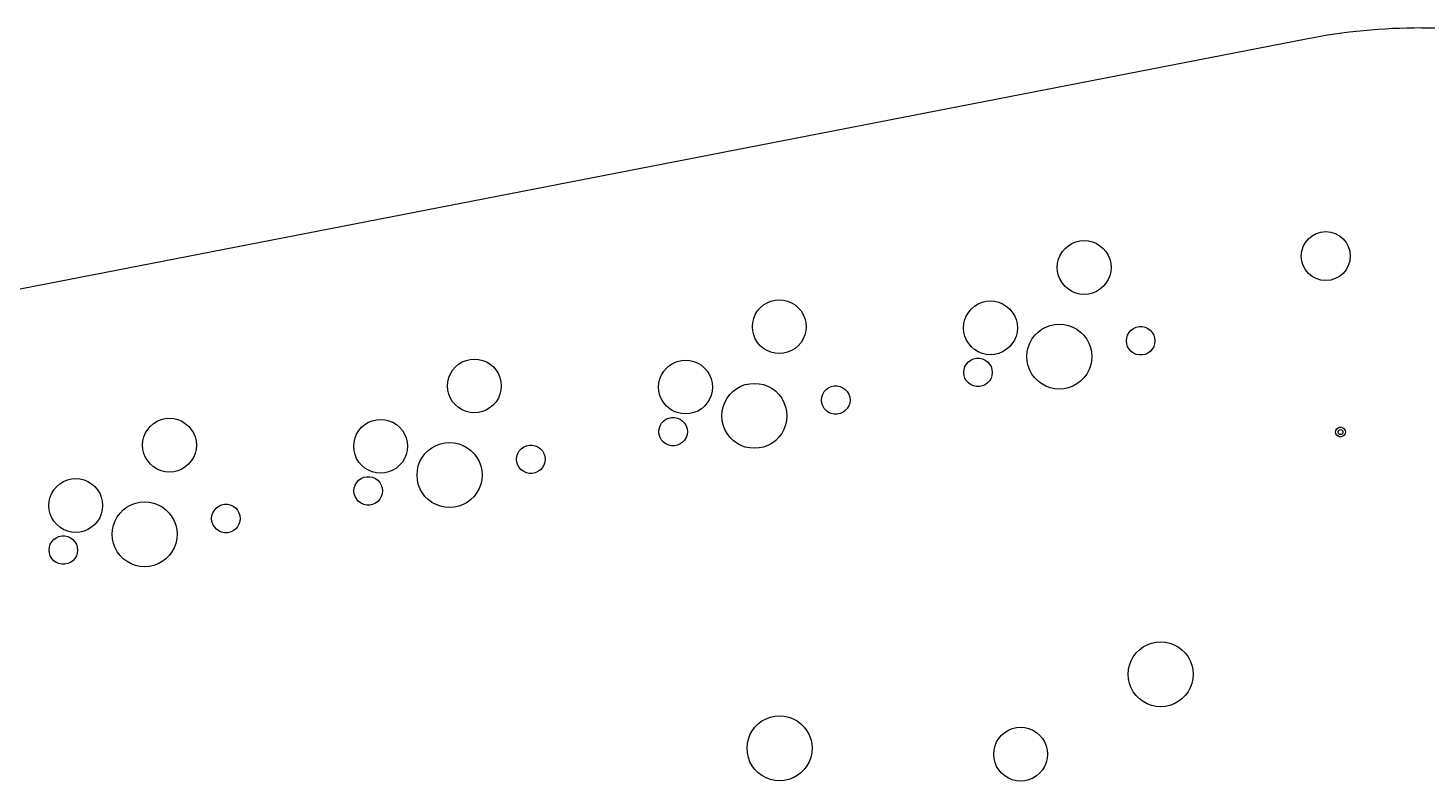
# Model space of a CAD drawing. Extents: x 101 to 518, y -308 to -134.
# Drawn here: x 346.3 to 432.1, y -179.9 to -133.7 of the extents above; entities that cross this region are included whole.
import ezdxf

# ---------------------------------------------------------------- set-up
doc = ezdxf.new("R2010")
doc.units = 0
doc.layers.add('BLACK', color=7, linetype='CONTINUOUS')

msp = doc.modelspace()

# ---------------------------------------------------------------- linework, layer by layer
at = {"layer": 'BLACK', "linetype": 'CONTINUOUS'}
for p, q in [((431.773007, -133.696311), (513.20974, -133.696311)), ((424.711961, -134.376322), (268.442894, -164.75692)), ((409.622692, -147.643691), (409.757975, -147.422929)), ((409.757975, -147.422929), (409.926127, -147.226049)), ((409.926127, -147.226049), (410.123007, -147.057897)), ((410.123007, -147.057897), (410.343769, -146.922614)), ((410.343769, -146.922614), (410.582975, -146.823532)), ((410.582975, -146.823532), (410.834736, -146.763089)), ((410.834736, -146.763089), (411.092853, -146.742775)), ((411.092853, -146.742775), (411.35097, -146.763089)), ((411.35097, -146.763089), (411.602731, -146.823532)), ((411.602731, -146.823532), (411.841937, -146.922614)), ((411.841937, -146.922614), (412.062699, -147.057897)), ((412.062699, -147.057897), (412.259579, -147.226049)), ((412.259579, -147.226049), (412.427731, -147.422929)), ((412.427731, -147.422929), (412.563014, -147.643691)), ((409.442853, -148.392775), (409.463167, -148.134658)), ((409.463167, -148.650892), (409.442853, -148.392775)), ((409.463167, -148.134658), (409.52361, -147.882897)), ((409.52361, -147.882897), (409.622692, -147.643691)), ((412.563014, -147.643691), (412.662096, -147.882897)), ((412.662096, -147.882897), (412.722539, -148.134658)), ((412.722539, -148.134658), (412.742853, -148.392775)), ((412.742853, -148.392775), (412.722539, -148.650892)), ((409.52361, -148.902653), (409.463167, -148.650892)), ((409.622692, -149.141859), (409.52361, -148.902653)), ((409.757975, -149.362621), (409.622692, -149.141859)), ((412.563014, -149.141859), (412.427731, -149.362621)), ((412.662096, -148.902653), (412.563014, -149.141859)), ((412.722539, -148.650892), (412.662096, -148.902653)), ((409.926127, -149.559501), (409.757975, -149.362621)), ((410.123007, -149.727653), (409.926127, -149.559501)), ((410.343769, -149.862936), (410.123007, -149.727653)), ((410.582975, -149.962018), (410.343769, -149.862936)), ((410.834736, -150.022461), (410.582975, -149.962018)), ((411.092853, -150.042775), (410.834736, -150.022461)), ((411.35097, -150.022461), (411.092853, -150.042775)), ((411.602731, -149.962018), (411.35097, -150.022461)), ((411.841937, -149.862936), (411.602731, -149.962018)), ((412.062699, -149.727653), (411.841937, -149.862936)), ((412.259579, -149.559501), (412.062699, -149.727653)), ((412.427731, -149.362621), (412.259579, -149.559501)), ((391.057978, -151.05784), (391.22613, -150.86096)), ((391.22613, -150.86096), (391.42301, -150.692808)), ((391.42301, -150.692808), (391.643772, -150.557525)), ((391.643772, -150.557525), (391.882978, -150.458443)), ((391.882978, -150.458443), (392.134739, -150.398)), ((392.134739, -150.398), (392.392856, -150.377686)), ((392.392856, -150.377686), (392.650973, -150.398)), ((392.650973, -150.398), (392.902734, -150.458443)), ((392.902734, -150.458443), (393.14194, -150.557525)), ((393.14194, -150.557525), (393.362702, -150.692808)), ((393.362702, -150.692808), (393.559582, -150.86096)), ((393.559582, -150.86096), (393.727734, -151.05784)), ((404.009298, -151.127899), (404.17745, -150.931019)), ((404.17745, -150.931019), (404.37433, -150.762867)), ((404.37433, -150.762867), (404.595092, -150.627584)), ((404.595092, -150.627584), (404.834298, -150.528502)), ((404.834298, -150.528502), (405.086059, -150.468059)), ((405.086059, -150.468059), (405.344176, -150.447745)), ((405.344176, -150.447745), (405.602293, -150.468059)), ((405.602293, -150.468059), (405.854054, -150.528502)), ((405.854054, -150.528502), (406.09326, -150.627584)), ((406.09326, -150.627584), (406.314022, -150.762867)), ((406.314022, -150.762867), (406.510902, -150.931019)), ((406.510902, -150.931019), (406.679054, -151.127899)), ((390.742856, -152.027686), (390.76317, -151.769569)), ((390.76317, -151.769569), (390.823613, -151.517808)), ((390.823613, -151.517808), (390.922695, -151.278602)), ((390.922695, -151.278602), (391.057978, -151.05784)), ((393.727734, -151.05784), (393.863017, -151.278602)), ((393.863017, -151.278602), (393.962099, -151.517808)), ((393.962099, -151.517808), (394.022542, -151.769569)), ((394.022542, -151.769569), (394.042856, -152.027686)), ((403.694176, -152.097745), (403.71449, -151.839628)), ((403.71449, -151.839628), (403.774933, -151.587867)), ((403.774933, -151.587867), (403.874015, -151.348661)), ((403.874015, -151.348661), (404.009298, -151.127899)), ((406.679054, -151.127899), (406.814337, -151.348661)), ((406.814337, -151.348661), (406.913419, -151.587867)), ((406.913419, -151.587867), (406.973862, -151.839628)), ((406.973862, -151.839628), (406.994176, -152.097745)), ((409.285068, -151.890491), (409.56883, -151.870196)), ((409.56883, -151.870196), (409.852592, -151.890491)), ((390.76317, -152.285803), (390.742856, -152.027686)), ((390.823613, -152.537564), (390.76317, -152.285803)), ((390.922695, -152.77677), (390.823613, -152.537564)), ((393.962099, -152.537564), (393.863017, -152.77677)), ((394.022542, -152.285803), (393.962099, -152.537564)), ((394.042856, -152.027686), (394.022542, -152.285803)), ((403.71449, -152.355862), (403.694176, -152.097745)), ((403.774933, -152.607623), (403.71449, -152.355862)), ((403.874015, -152.846829), (403.774933, -152.607623)), ((406.913419, -152.607623), (406.814337, -152.846829)), ((406.973862, -152.355862), (406.913419, -152.607623)), ((406.994176, -152.097745), (406.973862, -152.355862)), ((407.891455, -152.786112), (408.061941, -152.558369)), ((408.061941, -152.558369), (408.263103, -152.357207)), ((408.263103, -152.357207), (408.490846, -152.186721)), ((408.490846, -152.186721), (408.740534, -152.050381)), ((408.740534, -152.050381), (409.007083, -151.950963)), ((409.007083, -151.950963), (409.285068, -151.890491)), ((409.852592, -151.890491), (410.130577, -151.950963)), ((410.130577, -151.950963), (410.397126, -152.050381)), ((410.397126, -152.050381), (410.646814, -152.186721)), ((410.646814, -152.186721), (410.874557, -152.357207)), ((410.874557, -152.357207), (411.075719, -152.558369)), ((411.075719, -152.558369), (411.246205, -152.786112)), ((413.680496, -152.894786), (413.699617, -152.712863)), ((413.699617, -152.712863), (413.756144, -152.538891)), ((413.756144, -152.538891), (413.847606, -152.380474)), ((413.847606, -152.380474), (413.970007, -152.244534)), ((413.970007, -152.244534), (414.117996, -152.137014)), ((414.117996, -152.137014), (414.285106, -152.062612)), ((414.285106, -152.062612), (414.464034, -152.024579)), ((414.464034, -152.024579), (414.646958, -152.024579)), ((414.646958, -152.024579), (414.825886, -152.062612)), ((414.825886, -152.062612), (414.992996, -152.137014)), ((414.992996, -152.137014), (415.140985, -152.244534)), ((415.140985, -152.244534), (415.263386, -152.380474)), ((415.263386, -152.380474), (415.354848, -152.538891)), ((415.354848, -152.538891), (415.411375, -152.712863)), ((415.411375, -152.712863), (415.430496, -152.894786)), ((391.057978, -152.997532), (390.922695, -152.77677)), ((391.22613, -153.194412), (391.057978, -152.997532)), ((391.42301, -153.362564), (391.22613, -153.194412)), ((391.643772, -153.497847), (391.42301, -153.362564)), ((391.882978, -153.596929), (391.643772, -153.497847)), ((393.14194, -153.497847), (392.902734, -153.596929)), ((393.362702, -153.362564), (393.14194, -153.497847)), ((393.559582, -153.194412), (393.362702, -153.362564)), ((393.727734, -152.997532), (393.559582, -153.194412)), ((393.863017, -152.77677), (393.727734, -152.997532)), ((404.009298, -153.067591), (403.874015, -152.846829)), ((404.17745, -153.264471), (404.009298, -153.067591)), ((404.37433, -153.432623), (404.17745, -153.264471)), ((404.595092, -153.567906), (404.37433, -153.432623)), ((404.834298, -153.666988), (404.595092, -153.567906)), ((406.09326, -153.567906), (405.854054, -153.666988)), ((406.314022, -153.432623), (406.09326, -153.567906)), ((406.510902, -153.264471), (406.314022, -153.432623)), ((406.679054, -153.067591), (406.510902, -153.264471)), ((406.814337, -152.846829), (406.679054, -153.067591)), ((407.57493, -153.864096), (407.595225, -153.580334)), ((407.595225, -153.580334), (407.655697, -153.302349)), ((407.655697, -153.302349), (407.755115, -153.0358)), ((407.755115, -153.0358), (407.891455, -152.786112)), ((411.246205, -152.786112), (411.382545, -153.0358)), ((411.382545, -153.0358), (411.481963, -153.302349)), ((411.481963, -153.302349), (411.542435, -153.580334)), ((411.542435, -153.580334), (411.56273, -153.864096)), ((413.699617, -153.076709), (413.680496, -152.894786)), ((413.756144, -153.250681), (413.699617, -153.076709)), ((413.847606, -153.409098), (413.756144, -153.250681)), ((413.970007, -153.545038), (413.847606, -153.409098)), ((414.117996, -153.652558), (413.970007, -153.545038)), ((415.140985, -153.545038), (414.992996, -153.652558)), ((415.263386, -153.409098), (415.140985, -153.545038)), ((415.354848, -153.250681), (415.263386, -153.409098)), ((415.411375, -153.076709), (415.354848, -153.250681)), ((415.430496, -152.894786), (415.411375, -153.076709)), ((372.526132, -154.495871), (372.723012, -154.327719)), ((372.723012, -154.327719), (372.943774, -154.192436)), ((372.943774, -154.192436), (373.18298, -154.093354)), ((373.18298, -154.093354), (373.434741, -154.032911)), ((373.434741, -154.032911), (373.692858, -154.012597)), ((373.692858, -154.012597), (373.950975, -154.032911)), ((373.950975, -154.032911), (374.202736, -154.093354)), ((374.202736, -154.093354), (374.441942, -154.192436)), ((374.441942, -154.192436), (374.662704, -154.327719)), ((374.662704, -154.327719), (374.859584, -154.495871)), ((385.477453, -154.56593), (385.674333, -154.397778)), ((385.674333, -154.397778), (385.895095, -154.262495)), ((385.895095, -154.262495), (386.134301, -154.163413)), ((386.134301, -154.163413), (386.386062, -154.10297)), ((386.386062, -154.10297), (386.644179, -154.082656)), ((386.644179, -154.082656), (386.902296, -154.10297)), ((386.902296, -154.10297), (387.154057, -154.163413)), ((387.154057, -154.163413), (387.393263, -154.262495)), ((387.393263, -154.262495), (387.614025, -154.397778)), ((387.614025, -154.397778), (387.810905, -154.56593)), ((392.134739, -153.657372), (391.882978, -153.596929)), ((392.392856, -153.677686), (392.134739, -153.657372)), ((392.650973, -153.657372), (392.392856, -153.677686)), ((392.902734, -153.596929), (392.650973, -153.657372)), ((403.782812, -154.477511), (403.874274, -154.319094)), ((403.874274, -154.319094), (403.996675, -154.183154)), ((403.996675, -154.183154), (404.144664, -154.075634)), ((404.144664, -154.075634), (404.311774, -154.001232)), ((404.311774, -154.001232), (404.490702, -153.963199)), ((404.490702, -153.963199), (404.673626, -153.963199)), ((404.673626, -153.963199), (404.852554, -154.001232)), ((405.086059, -153.727431), (404.834298, -153.666988)), ((404.852554, -154.001232), (405.019664, -154.075634)), ((405.019664, -154.075634), (405.167653, -154.183154)), ((405.344176, -153.747745), (405.086059, -153.727431)), ((405.167653, -154.183154), (405.290054, -154.319094)), ((405.290054, -154.319094), (405.381516, -154.477511)), ((405.602293, -153.727431), (405.344176, -153.747745)), ((405.854054, -153.666988), (405.602293, -153.727431)), ((407.595225, -154.147858), (407.57493, -153.864096)), ((407.655697, -154.425843), (407.595225, -154.147858)), ((407.755115, -154.692392), (407.655697, -154.425843)), ((411.481963, -154.425843), (411.382545, -154.692392)), ((411.542435, -154.147858), (411.481963, -154.425843)), ((411.56273, -153.864096), (411.542435, -154.147858)), ((414.285106, -153.72696), (414.117996, -153.652558)), ((414.464034, -153.764993), (414.285106, -153.72696)), ((414.646958, -153.764993), (414.464034, -153.764993)), ((414.825886, -153.72696), (414.646958, -153.764993)), ((414.992996, -153.652558), (414.825886, -153.72696)), ((372.063172, -155.40448), (372.123615, -155.152719)), ((372.123615, -155.152719), (372.222697, -154.913513)), ((372.222697, -154.913513), (372.35798, -154.692751)), ((372.35798, -154.692751), (372.526132, -154.495871)), ((374.859584, -154.495871), (375.027736, -154.692751)), ((375.027736, -154.692751), (375.163019, -154.913513)), ((375.163019, -154.913513), (375.262101, -155.152719)), ((375.262101, -155.152719), (375.322544, -155.40448)), ((385.014493, -155.474539), (385.074936, -155.222778)), ((385.074936, -155.222778), (385.174018, -154.983572)), ((385.174018, -154.983572), (385.309301, -154.76281)), ((385.309301, -154.76281), (385.477453, -154.56593)), ((387.810905, -154.56593), (387.979057, -154.76281)), ((387.979057, -154.76281), (388.11434, -154.983572)), ((388.11434, -154.983572), (388.213422, -155.222778)), ((388.213422, -155.222778), (388.273865, -155.474539)), ((403.707164, -154.833406), (403.726285, -154.651483)), ((403.726285, -155.015329), (403.707164, -154.833406)), ((403.726285, -154.651483), (403.782812, -154.477511)), ((403.782812, -155.189301), (403.726285, -155.015329)), ((403.874274, -155.347718), (403.782812, -155.189301)), ((405.381516, -155.189301), (405.290054, -155.347718)), ((405.381516, -154.477511), (405.438043, -154.651483)), ((405.438043, -155.015329), (405.381516, -155.189301)), ((405.438043, -154.651483), (405.457164, -154.833406)), ((405.457164, -154.833406), (405.438043, -155.015329)), ((407.891455, -154.94208), (407.755115, -154.692392)), ((408.061941, -155.169823), (407.891455, -154.94208)), ((408.263103, -155.370985), (408.061941, -155.169823)), ((411.075719, -155.169823), (410.874557, -155.370985)), ((411.246205, -154.94208), (411.075719, -155.169823)), ((411.382545, -154.692392), (411.246205, -154.94208)), ((372.042858, -155.662597), (372.063172, -155.40448)), ((372.063172, -155.920714), (372.042858, -155.662597)), ((372.123615, -156.172475), (372.063172, -155.920714)), ((375.322544, -155.920714), (375.262101, -156.172475)), ((375.322544, -155.40448), (375.342858, -155.662597)), ((375.342858, -155.662597), (375.322544, -155.920714)), ((384.994179, -155.732656), (385.014493, -155.474539)), ((385.014493, -155.990773), (384.994179, -155.732656)), ((385.074936, -156.242534), (385.014493, -155.990773)), ((388.273865, -155.990773), (388.213422, -156.242534)), ((388.273865, -155.474539), (388.294179, -155.732656)), ((388.294179, -155.732656), (388.273865, -155.990773)), ((389.361944, -156.19328), (389.563106, -155.992118)), ((389.563106, -155.992118), (389.790849, -155.821632)), ((389.790849, -155.821632), (390.040537, -155.685292)), ((390.040537, -155.685292), (390.307086, -155.585874)), ((390.307086, -155.585874), (390.585071, -155.525402)), ((390.585071, -155.525402), (390.868833, -155.505107)), ((390.868833, -155.505107), (391.152595, -155.525402)), ((391.152595, -155.525402), (391.43058, -155.585874)), ((391.43058, -155.585874), (391.697129, -155.685292)), ((391.697129, -155.685292), (391.946817, -155.821632)), ((391.946817, -155.821632), (392.17456, -155.992118)), ((392.17456, -155.992118), (392.375722, -156.19328)), ((395.056147, -156.173802), (395.147609, -156.015385)), ((395.147609, -156.015385), (395.27001, -155.879445)), ((395.27001, -155.879445), (395.417999, -155.771925)), ((395.417999, -155.771925), (395.585109, -155.697523)), ((395.585109, -155.697523), (395.764037, -155.65949)), ((395.764037, -155.65949), (395.946961, -155.65949)), ((395.946961, -155.65949), (396.125889, -155.697523)), ((396.125889, -155.697523), (396.292999, -155.771925)), ((396.292999, -155.771925), (396.440988, -155.879445)), ((396.440988, -155.879445), (396.563389, -156.015385)), ((396.563389, -156.015385), (396.654851, -156.173802)), ((403.996675, -155.483658), (403.874274, -155.347718)), ((404.144664, -155.591178), (403.996675, -155.483658)), ((404.311774, -155.66558), (404.144664, -155.591178)), ((404.490702, -155.703613), (404.311774, -155.66558)), ((404.673626, -155.703613), (404.490702, -155.703613)), ((404.852554, -155.66558), (404.673626, -155.703613)), ((405.019664, -155.591178), (404.852554, -155.66558)), ((405.167653, -155.483658), (405.019664, -155.591178)), ((405.290054, -155.347718), (405.167653, -155.483658)), ((408.490846, -155.541471), (408.263103, -155.370985)), ((408.740534, -155.677811), (408.490846, -155.541471)), ((409.007083, -155.777229), (408.740534, -155.677811)), ((409.285068, -155.837701), (409.007083, -155.777229)), ((409.56883, -155.857996), (409.285068, -155.837701)), ((409.852592, -155.837701), (409.56883, -155.857996)), ((410.130577, -155.777229), (409.852592, -155.837701)), ((410.397126, -155.677811), (410.130577, -155.777229)), ((410.646814, -155.541471), (410.397126, -155.677811)), ((410.874557, -155.370985), (410.646814, -155.541471)), ((372.222697, -156.411681), (372.123615, -156.172475)), ((372.35798, -156.632443), (372.222697, -156.411681)), ((372.526132, -156.829323), (372.35798, -156.632443)), ((372.723012, -156.997475), (372.526132, -156.829323)), ((372.943774, -157.132758), (372.723012, -156.997475)), ((374.662704, -156.997475), (374.441942, -157.132758)), ((374.859584, -156.829323), (374.662704, -156.997475)), ((375.027736, -156.632443), (374.859584, -156.829323)), ((375.163019, -156.411681), (375.027736, -156.632443)), ((375.262101, -156.172475), (375.163019, -156.411681)), ((385.174018, -156.48174), (385.074936, -156.242534)), ((385.309301, -156.702502), (385.174018, -156.48174)), ((385.477453, -156.899382), (385.309301, -156.702502)), ((385.674333, -157.067534), (385.477453, -156.899382)), ((387.810905, -156.899382), (387.614025, -157.067534)), ((387.979057, -156.702502), (387.810905, -156.899382)), ((388.11434, -156.48174), (387.979057, -156.702502)), ((388.213422, -156.242534), (388.11434, -156.48174)), ((388.895228, -157.215245), (388.9557, -156.93726)), ((388.9557, -156.93726), (389.055118, -156.670711)), ((389.055118, -156.670711), (389.191458, -156.421023)), ((389.191458, -156.421023), (389.361944, -156.19328)), ((392.375722, -156.19328), (392.546208, -156.421023)), ((392.546208, -156.421023), (392.682548, -156.670711)), ((392.682548, -156.670711), (392.781966, -156.93726)), ((392.781966, -156.93726), (392.842438, -157.215245)), ((394.980499, -156.529697), (394.99962, -156.347774)), ((394.99962, -156.71162), (394.980499, -156.529697)), ((394.99962, -156.347774), (395.056147, -156.173802)), ((395.056147, -156.885592), (394.99962, -156.71162)), ((395.147609, -157.044009), (395.056147, -156.885592)), ((396.654851, -156.885592), (396.563389, -157.044009)), ((396.654851, -156.173802), (396.711378, -156.347774)), ((396.711378, -156.71162), (396.654851, -156.885592)), ((396.711378, -156.347774), (396.730499, -156.529697)), ((396.730499, -156.529697), (396.711378, -156.71162)), ((354.023014, -157.962631), (354.243776, -157.827348)), ((354.243776, -157.827348), (354.482982, -157.728266)), ((354.482982, -157.728266), (354.734743, -157.667823)), ((354.734743, -157.667823), (354.99286, -157.647509)), ((354.99286, -157.647509), (355.250977, -157.667823)), ((355.250977, -157.667823), (355.502738, -157.728266)), ((355.502738, -157.728266), (355.741944, -157.827348)), ((355.741944, -157.827348), (355.962706, -157.962631)), ((367.195097, -157.897406), (367.434303, -157.798324)), ((367.434303, -157.798324), (367.686064, -157.737881)), ((367.686064, -157.737881), (367.944181, -157.717567)), ((367.944181, -157.717567), (368.202298, -157.737881)), ((368.202298, -157.737881), (368.454059, -157.798324)), ((368.454059, -157.798324), (368.693265, -157.897406)), ((373.18298, -157.23184), (372.943774, -157.132758)), ((373.434741, -157.292283), (373.18298, -157.23184)), ((373.692858, -157.312597), (373.434741, -157.292283)), ((373.950975, -157.292283), (373.692858, -157.312597)), ((374.202736, -157.23184), (373.950975, -157.292283)), ((374.441942, -157.132758), (374.202736, -157.23184)), ((385.174277, -157.954005), (385.296678, -157.818065)), ((385.296678, -157.818065), (385.444667, -157.710545)), ((385.444667, -157.710545), (385.611777, -157.636143)), ((385.611777, -157.636143), (385.790705, -157.59811)), ((385.895095, -157.202817), (385.674333, -157.067534)), ((385.790705, -157.59811), (385.973629, -157.59811)), ((386.134301, -157.301899), (385.895095, -157.202817)), ((385.973629, -157.59811), (386.152557, -157.636143)), ((386.386062, -157.362342), (386.134301, -157.301899)), ((386.152557, -157.636143), (386.319667, -157.710545)), ((386.319667, -157.710545), (386.467656, -157.818065)), ((386.644179, -157.382656), (386.386062, -157.362342)), ((386.467656, -157.818065), (386.590057, -157.954005)), ((386.902296, -157.362342), (386.644179, -157.382656)), ((387.154057, -157.301899), (386.902296, -157.362342)), ((387.393263, -157.202817), (387.154057, -157.301899)), ((387.614025, -157.067534), (387.393263, -157.202817)), ((388.874933, -157.499007), (388.895228, -157.215245)), ((388.895228, -157.782769), (388.874933, -157.499007)), ((388.9557, -158.060754), (388.895228, -157.782769)), ((392.842438, -157.782769), (392.781966, -158.060754)), ((392.842438, -157.215245), (392.862733, -157.499007)), ((392.862733, -157.499007), (392.842438, -157.782769)), ((395.27001, -157.179949), (395.147609, -157.044009)), ((395.417999, -157.287469), (395.27001, -157.179949)), ((395.585109, -157.361871), (395.417999, -157.287469)), ((395.764037, -157.399904), (395.585109, -157.361871)), ((395.946961, -157.399904), (395.764037, -157.399904)), ((396.125889, -157.361871), (395.946961, -157.399904)), ((396.292999, -157.287469), (396.125889, -157.361871)), ((396.440988, -157.179949), (396.292999, -157.287469)), ((396.563389, -157.044009), (396.440988, -157.179949)), ((353.423617, -158.787631), (353.522699, -158.548425)), ((353.522699, -158.548425), (353.657982, -158.327663)), ((353.657982, -158.327663), (353.826134, -158.130783)), ((353.826134, -158.130783), (354.023014, -157.962631)), ((355.962706, -157.962631), (356.159586, -158.130783)), ((356.159586, -158.130783), (356.327738, -158.327663)), ((356.327738, -158.327663), (356.463021, -158.548425)), ((356.463021, -158.548425), (356.562103, -158.787631)), ((366.374938, -158.857689), (366.47402, -158.618483)), ((366.47402, -158.618483), (366.609303, -158.397721)), ((366.609303, -158.397721), (366.777455, -158.200841)), ((366.777455, -158.200841), (366.974335, -158.032689)), ((366.974335, -158.032689), (367.195097, -157.897406)), ((368.693265, -157.897406), (368.914027, -158.032689)), ((368.914027, -158.032689), (369.110907, -158.200841)), ((369.110907, -158.200841), (369.279059, -158.397721)), ((369.279059, -158.397721), (369.414342, -158.618483)), ((369.414342, -158.618483), (369.513424, -158.857689)), ((385.007167, -158.468317), (385.026288, -158.286394)), ((385.026288, -158.65024), (385.007167, -158.468317)), ((385.026288, -158.286394), (385.082815, -158.112422)), ((385.082815, -158.824212), (385.026288, -158.65024)), ((385.082815, -158.112422), (385.174277, -157.954005)), ((386.590057, -157.954005), (386.681519, -158.112422)), ((386.681519, -158.112422), (386.738046, -158.286394)), ((386.738046, -158.65024), (386.681519, -158.824212)), ((386.738046, -158.286394), (386.757167, -158.468317)), ((386.757167, -158.468317), (386.738046, -158.65024)), ((389.055118, -158.327303), (388.9557, -158.060754)), ((389.191458, -158.576991), (389.055118, -158.327303)), ((389.361944, -158.804734), (389.191458, -158.576991)), ((392.546208, -158.576991), (392.375722, -158.804734)), ((392.682548, -158.327303), (392.546208, -158.576991)), ((392.781966, -158.060754), (392.682548, -158.327303)), ((426.50974, -158.496311), (426.527832, -158.393705)), ((426.527832, -158.598917), (426.50974, -158.496311)), ((426.527832, -158.393705), (426.579927, -158.303475)), ((426.579927, -158.689147), (426.527832, -158.598917)), ((426.579927, -158.303475), (426.65974, -158.236503)), ((426.65974, -158.756119), (426.579927, -158.689147)), ((426.65974, -158.236503), (426.757646, -158.200869)), ((426.757646, -158.200869), (426.861834, -158.200869)), ((426.861834, -158.200869), (426.95974, -158.236503)), ((426.95974, -158.236503), (427.039553, -158.303475)), ((427.039553, -158.689147), (426.95974, -158.756119)), ((427.039553, -158.303475), (427.091648, -158.393705)), ((427.091648, -158.598917), (427.039553, -158.689147)), ((427.091648, -158.393705), (427.10974, -158.496311)), ((427.10974, -158.496311), (427.091648, -158.598917)), ((353.34286, -159.297509), (353.363174, -159.039392)), ((353.363174, -159.555626), (353.34286, -159.297509)), ((353.363174, -159.039392), (353.423617, -158.787631)), ((353.423617, -159.807387), (353.363174, -159.555626)), ((356.562103, -158.787631), (356.622546, -159.039392)), ((356.622546, -159.555626), (356.562103, -159.807387)), ((356.622546, -159.039392), (356.64286, -159.297509)), ((356.64286, -159.297509), (356.622546, -159.555626)), ((366.294181, -159.367567), (366.314495, -159.10945)), ((366.314495, -159.625684), (366.294181, -159.367567)), ((366.314495, -159.10945), (366.374938, -158.857689)), ((369.513424, -158.857689), (369.573867, -159.10945)), ((369.573867, -159.10945), (369.594181, -159.367567)), ((369.594181, -159.367567), (369.573867, -159.625684)), ((370.863108, -159.627029), (371.090851, -159.456543)), ((371.090851, -159.456543), (371.340539, -159.320203)), ((371.340539, -159.320203), (371.607088, -159.220785)), ((371.607088, -159.220785), (371.885073, -159.160313)), ((371.885073, -159.160313), (372.168835, -159.140018)), ((372.168835, -159.140018), (372.452597, -159.160313)), ((372.452597, -159.160313), (372.730582, -159.220785)), ((372.730582, -159.220785), (372.997131, -159.320203)), ((372.997131, -159.320203), (373.246819, -159.456543)), ((373.246819, -159.456543), (373.474562, -159.627029)), ((376.447611, -159.650296), (376.570012, -159.514356)), ((376.570012, -159.514356), (376.718001, -159.406836)), ((376.718001, -159.406836), (376.885111, -159.332434)), ((376.885111, -159.332434), (377.064039, -159.294401)), ((377.064039, -159.294401), (377.246963, -159.294401)), ((377.246963, -159.294401), (377.425891, -159.332434)), ((377.425891, -159.332434), (377.593001, -159.406836)), ((377.593001, -159.406836), (377.74099, -159.514356)), ((377.74099, -159.514356), (377.863391, -159.650296)), ((385.174277, -158.982629), (385.082815, -158.824212)), ((385.296678, -159.118569), (385.174277, -158.982629)), ((385.444667, -159.226089), (385.296678, -159.118569)), ((385.611777, -159.300491), (385.444667, -159.226089)), ((385.790705, -159.338524), (385.611777, -159.300491)), ((385.973629, -159.338524), (385.790705, -159.338524)), ((386.152557, -159.300491), (385.973629, -159.338524)), ((386.319667, -159.226089), (386.152557, -159.300491)), ((386.467656, -159.118569), (386.319667, -159.226089)), ((386.590057, -158.982629), (386.467656, -159.118569)), ((386.681519, -158.824212), (386.590057, -158.982629)), ((389.563106, -159.005896), (389.361944, -158.804734)), ((389.790849, -159.176382), (389.563106, -159.005896)), ((390.040537, -159.312722), (389.790849, -159.176382)), ((390.307086, -159.41214), (390.040537, -159.312722)), ((390.585071, -159.472612), (390.307086, -159.41214)), ((390.868833, -159.492907), (390.585071, -159.472612)), ((391.152595, -159.472612), (390.868833, -159.492907)), ((391.43058, -159.41214), (391.152595, -159.472612)), ((391.697129, -159.312722), (391.43058, -159.41214)), ((391.946817, -159.176382), (391.697129, -159.312722)), ((392.17456, -159.005896), (391.946817, -159.176382)), ((392.375722, -158.804734), (392.17456, -159.005896)), ((426.757646, -158.791753), (426.65974, -158.756119)), ((426.861834, -158.791753), (426.757646, -158.791753)), ((426.95974, -158.756119), (426.861834, -158.791753)), ((353.522699, -160.046593), (353.423617, -159.807387)), ((353.657982, -160.267355), (353.522699, -160.046593)), ((353.826134, -160.464235), (353.657982, -160.267355)), ((356.327738, -160.267355), (356.159586, -160.464235)), ((356.463021, -160.046593), (356.327738, -160.267355)), ((356.562103, -159.807387), (356.463021, -160.046593)), ((366.374938, -159.877445), (366.314495, -159.625684)), ((366.47402, -160.116651), (366.374938, -159.877445)), ((366.609303, -160.337413), (366.47402, -160.116651)), ((366.777455, -160.534293), (366.609303, -160.337413)), ((369.279059, -160.337413), (369.110907, -160.534293)), ((369.414342, -160.116651), (369.279059, -160.337413)), ((369.513424, -159.877445), (369.414342, -160.116651)), ((369.573867, -159.625684), (369.513424, -159.877445)), ((370.255702, -160.572171), (370.35512, -160.305622)), ((370.35512, -160.305622), (370.49146, -160.055934)), ((370.49146, -160.055934), (370.661946, -159.828191)), ((370.661946, -159.828191), (370.863108, -159.627029)), ((373.474562, -159.627029), (373.675724, -159.828191)), ((373.675724, -159.828191), (373.84621, -160.055934)), ((373.84621, -160.055934), (373.98255, -160.305622)), ((373.98255, -160.305622), (374.081968, -160.572171)), ((376.280501, -160.164608), (376.299622, -159.982685)), ((376.299622, -160.346531), (376.280501, -160.164608)), ((376.299622, -159.982685), (376.356149, -159.808713)), ((376.356149, -160.520503), (376.299622, -160.346531)), ((376.356149, -159.808713), (376.447611, -159.650296)), ((377.863391, -159.650296), (377.954853, -159.808713)), ((377.954853, -159.808713), (378.01138, -159.982685)), ((378.01138, -160.346531), (377.954853, -160.520503)), ((378.01138, -159.982685), (378.030501, -160.164608)), ((378.030501, -160.164608), (378.01138, -160.346531)), ((354.023014, -160.632387), (353.826134, -160.464235)), ((354.243776, -160.76767), (354.023014, -160.632387)), ((354.482982, -160.866752), (354.243776, -160.76767)), ((354.734743, -160.927195), (354.482982, -160.866752)), ((354.99286, -160.947509), (354.734743, -160.927195)), ((355.250977, -160.927195), (354.99286, -160.947509)), ((355.502738, -160.866752), (355.250977, -160.927195)), ((355.741944, -160.76767), (355.502738, -160.866752)), ((355.962706, -160.632387), (355.741944, -160.76767)), ((356.159586, -160.464235), (355.962706, -160.632387)), ((366.744669, -161.345456), (366.911779, -161.271054)), ((366.974335, -160.702445), (366.777455, -160.534293)), ((366.911779, -161.271054), (367.090707, -161.233021)), ((367.195097, -160.837728), (366.974335, -160.702445)), ((367.090707, -161.233021), (367.273631, -161.233021)), ((367.434303, -160.93681), (367.195097, -160.837728)), ((367.273631, -161.233021), (367.452559, -161.271054)), ((367.686064, -160.997253), (367.434303, -160.93681)), ((367.452559, -161.271054), (367.619669, -161.345456)), ((367.944181, -161.017567), (367.686064, -160.997253)), ((368.202298, -160.997253), (367.944181, -161.017567)), ((368.454059, -160.93681), (368.202298, -160.997253)), ((368.693265, -160.837728), (368.454059, -160.93681)), ((368.914027, -160.702445), (368.693265, -160.837728)), ((369.110907, -160.534293), (368.914027, -160.702445)), ((370.174935, -161.133918), (370.19523, -160.850156)), ((370.19523, -161.41768), (370.174935, -161.133918)), ((370.19523, -160.850156), (370.255702, -160.572171)), ((374.081968, -160.572171), (374.14244, -160.850156)), ((374.14244, -160.850156), (374.162735, -161.133918)), ((374.162735, -161.133918), (374.14244, -161.41768)), ((376.447611, -160.67892), (376.356149, -160.520503)), ((376.570012, -160.81486), (376.447611, -160.67892)), ((376.718001, -160.92238), (376.570012, -160.81486)), ((376.885111, -160.996782), (376.718001, -160.92238)), ((377.064039, -161.034815), (376.885111, -160.996782)), ((377.246963, -161.034815), (377.064039, -161.034815)), ((377.425891, -160.996782), (377.246963, -161.034815)), ((377.593001, -160.92238), (377.425891, -160.996782)), ((377.74099, -160.81486), (377.593001, -160.92238)), ((377.863391, -160.67892), (377.74099, -160.81486)), ((377.954853, -160.520503), (377.863391, -160.67892)), ((347.774022, -162.253395), (347.909305, -162.032633)), ((347.909305, -162.032633), (348.077457, -161.835753)), ((348.077457, -161.835753), (348.274337, -161.667601)), ((348.274337, -161.667601), (348.495099, -161.532318)), ((348.495099, -161.532318), (348.734305, -161.433236)), ((348.734305, -161.433236), (348.986066, -161.372793)), ((348.986066, -161.372793), (349.244183, -161.352479)), ((349.244183, -161.352479), (349.5023, -161.372793)), ((349.5023, -161.372793), (349.754061, -161.433236)), ((349.754061, -161.433236), (349.993267, -161.532318)), ((349.993267, -161.532318), (350.214029, -161.667601)), ((350.214029, -161.667601), (350.410909, -161.835753)), ((350.410909, -161.835753), (350.579061, -162.032633)), ((350.579061, -162.032633), (350.714344, -162.253395)), ((366.307169, -162.103228), (366.32629, -161.921305)), ((366.32629, -162.285151), (366.307169, -162.103228)), ((366.32629, -161.921305), (366.382817, -161.747333)), ((366.382817, -161.747333), (366.474279, -161.588916)), ((366.474279, -161.588916), (366.59668, -161.452976)), ((366.59668, -161.452976), (366.744669, -161.345456)), ((367.619669, -161.345456), (367.767658, -161.452976)), ((367.767658, -161.452976), (367.890059, -161.588916)), ((367.890059, -161.588916), (367.981521, -161.747333)), ((367.981521, -161.747333), (368.038048, -161.921305)), ((368.038048, -161.921305), (368.057169, -162.103228)), ((368.057169, -162.103228), (368.038048, -162.285151)), ((370.255702, -161.695665), (370.19523, -161.41768)), ((370.35512, -161.962214), (370.255702, -161.695665)), ((370.49146, -162.211902), (370.35512, -161.962214)), ((373.98255, -161.962214), (373.84621, -162.211902)), ((374.081968, -161.695665), (373.98255, -161.962214)), ((374.14244, -161.41768), (374.081968, -161.695665)), ((347.594183, -163.002479), (347.614497, -162.744362)), ((347.614497, -163.260596), (347.594183, -163.002479)), ((347.614497, -162.744362), (347.67494, -162.492601)), ((347.67494, -162.492601), (347.774022, -162.253395)), ((350.714344, -162.253395), (350.813426, -162.492601)), ((350.813426, -162.492601), (350.873869, -162.744362)), ((350.873869, -162.744362), (350.894183, -163.002479)), ((350.894183, -163.002479), (350.873869, -163.260596)), ((352.390853, -163.091455), (352.640541, -162.955115)), ((352.640541, -162.955115), (352.90709, -162.855697)), ((352.90709, -162.855697), (353.185075, -162.795225)), ((353.185075, -162.795225), (353.468837, -162.77493)), ((353.468837, -162.77493), (353.752599, -162.795225)), ((353.752599, -162.795225), (354.030584, -162.855697)), ((354.030584, -162.855697), (354.297133, -162.955115)), ((354.297133, -162.955115), (354.546821, -163.091455)), ((358.018003, -163.041748), (358.185113, -162.967346)), ((358.185113, -162.967346), (358.364041, -162.929313)), ((358.364041, -162.929313), (358.546965, -162.929313)), ((358.546965, -162.929313), (358.725893, -162.967346)), ((358.725893, -162.967346), (358.893003, -163.041748)), ((366.382817, -162.459123), (366.32629, -162.285151)), ((366.474279, -162.61754), (366.382817, -162.459123)), ((366.59668, -162.75348), (366.474279, -162.61754)), ((366.744669, -162.861), (366.59668, -162.75348)), ((366.911779, -162.935402), (366.744669, -162.861)), ((367.090707, -162.973435), (366.911779, -162.935402)), ((367.273631, -162.973435), (367.090707, -162.973435)), ((367.452559, -162.935402), (367.273631, -162.973435)), ((367.619669, -162.861), (367.452559, -162.935402)), ((367.767658, -162.75348), (367.619669, -162.861)), ((367.890059, -162.61754), (367.767658, -162.75348)), ((367.981521, -162.459123), (367.890059, -162.61754)), ((368.038048, -162.285151), (367.981521, -162.459123)), ((370.661946, -162.439645), (370.49146, -162.211902)), ((370.863108, -162.640807), (370.661946, -162.439645)), ((371.090851, -162.811293), (370.863108, -162.640807)), ((371.340539, -162.947633), (371.090851, -162.811293)), ((371.607088, -163.047051), (371.340539, -162.947633)), ((372.997131, -162.947633), (372.730582, -163.047051)), ((373.246819, -162.811293), (372.997131, -162.947633)), ((373.474562, -162.640807), (373.246819, -162.811293)), ((373.675724, -162.439645), (373.474562, -162.640807)), ((373.84621, -162.211902), (373.675724, -162.439645)), ((347.67494, -163.512357), (347.614497, -163.260596)), ((347.774022, -163.751563), (347.67494, -163.512357)), ((347.909305, -163.972325), (347.774022, -163.751563)), ((350.714344, -163.751563), (350.579061, -163.972325)), ((350.813426, -163.512357), (350.714344, -163.751563)), ((350.873869, -163.260596), (350.813426, -163.512357)), ((351.655122, -163.940534), (351.791462, -163.690846)), ((351.791462, -163.690846), (351.961948, -163.463103)), ((351.961948, -163.463103), (352.16311, -163.261941)), ((352.16311, -163.261941), (352.390853, -163.091455)), ((354.546821, -163.091455), (354.774564, -163.261941)), ((354.774564, -163.261941), (354.975726, -163.463103)), ((354.975726, -163.463103), (355.146212, -163.690846)), ((355.146212, -163.690846), (355.282552, -163.940534)), ((357.580503, -163.79952), (357.599624, -163.617597)), ((357.599624, -163.981443), (357.580503, -163.79952)), ((357.599624, -163.617597), (357.656151, -163.443625)), ((357.656151, -163.443625), (357.747613, -163.285208)), ((357.747613, -163.285208), (357.870014, -163.149268)), ((357.870014, -163.149268), (358.018003, -163.041748)), ((358.893003, -163.041748), (359.040992, -163.149268)), ((359.040992, -163.149268), (359.163393, -163.285208)), ((359.163393, -163.285208), (359.254855, -163.443625)), ((359.254855, -163.443625), (359.311382, -163.617597)), ((359.311382, -163.617597), (359.330503, -163.79952)), ((359.330503, -163.79952), (359.311382, -163.981443)), ((371.885073, -163.107523), (371.607088, -163.047051)), ((372.168835, -163.127818), (371.885073, -163.107523)), ((372.452597, -163.107523), (372.168835, -163.127818)), ((372.730582, -163.047051), (372.452597, -163.107523)), ((348.077457, -164.169205), (347.909305, -163.972325)), ((348.274337, -164.337357), (348.077457, -164.169205)), ((348.495099, -164.47264), (348.274337, -164.337357)), ((348.734305, -164.571722), (348.495099, -164.47264)), ((348.986066, -164.632165), (348.734305, -164.571722)), ((349.244183, -164.652479), (348.986066, -164.632165)), ((349.5023, -164.632165), (349.244183, -164.652479)), ((349.754061, -164.571722), (349.5023, -164.632165)), ((349.993267, -164.47264), (349.754061, -164.571722)), ((350.214029, -164.337357), (349.993267, -164.47264)), ((350.410909, -164.169205), (350.214029, -164.337357)), ((350.579061, -163.972325), (350.410909, -164.169205)), ((351.474937, -164.76883), (351.495232, -164.485068)), ((351.495232, -164.485068), (351.555704, -164.207083)), ((351.555704, -164.207083), (351.655122, -163.940534)), ((355.282552, -163.940534), (355.38197, -164.207083)), ((355.38197, -164.207083), (355.442442, -164.485068)), ((355.442442, -164.485068), (355.462737, -164.76883)), ((357.656151, -164.155415), (357.599624, -163.981443)), ((357.747613, -164.313832), (357.656151, -164.155415)), ((357.870014, -164.449772), (357.747613, -164.313832)), ((358.018003, -164.557292), (357.870014, -164.449772)), ((358.185113, -164.631694), (358.018003, -164.557292)), ((358.364041, -164.669727), (358.185113, -164.631694)), ((358.546965, -164.669727), (358.364041, -164.669727)), ((358.725893, -164.631694), (358.546965, -164.669727)), ((358.893003, -164.557292), (358.725893, -164.631694)), ((359.040992, -164.449772), (358.893003, -164.557292)), ((359.163393, -164.313832), (359.040992, -164.449772)), ((359.254855, -164.155415), (359.163393, -164.313832)), ((359.311382, -163.981443), (359.254855, -164.155415)), ((347.607171, -165.73814), (347.626292, -165.556217)), ((347.626292, -165.556217), (347.682819, -165.382245)), ((347.682819, -165.382245), (347.774281, -165.223828)), ((347.774281, -165.223828), (347.896682, -165.087888)), ((347.896682, -165.087888), (348.044671, -164.980368)), ((348.044671, -164.980368), (348.211781, -164.905966)), ((348.211781, -164.905966), (348.390709, -164.867933)), ((348.390709, -164.867933), (348.573633, -164.867933)), ((348.573633, -164.867933), (348.752561, -164.905966)), ((348.752561, -164.905966), (348.919671, -164.980368)), ((348.919671, -164.980368), (349.06766, -165.087888)), ((349.06766, -165.087888), (349.190061, -165.223828)), ((349.190061, -165.223828), (349.281523, -165.382245)), ((349.281523, -165.382245), (349.33805, -165.556217)), ((349.33805, -165.556217), (349.357171, -165.73814)), ((351.495232, -165.052592), (351.474937, -164.76883)), ((351.555704, -165.330577), (351.495232, -165.052592)), ((351.655122, -165.597126), (351.555704, -165.330577)), ((351.791462, -165.846814), (351.655122, -165.597126)), ((355.282552, -165.597126), (355.146212, -165.846814)), ((355.38197, -165.330577), (355.282552, -165.597126)), ((355.442442, -165.052592), (355.38197, -165.330577)), ((355.462737, -164.76883), (355.442442, -165.052592)), ((347.626292, -165.920063), (347.607171, -165.73814)), ((347.682819, -166.094035), (347.626292, -165.920063)), ((347.774281, -166.252452), (347.682819, -166.094035)), ((347.896682, -166.388392), (347.774281, -166.252452)), ((348.044671, -166.495912), (347.896682, -166.388392)), ((349.06766, -166.388392), (348.919671, -166.495912)), ((349.190061, -166.252452), (349.06766, -166.388392)), ((349.281523, -166.094035), (349.190061, -166.252452)), ((349.33805, -165.920063), (349.281523, -166.094035)), ((349.357171, -165.73814), (349.33805, -165.920063)), ((351.961948, -166.074557), (351.791462, -165.846814)), ((352.16311, -166.275719), (351.961948, -166.074557)), ((352.390853, -166.446205), (352.16311, -166.275719)), ((352.640541, -166.582545), (352.390853, -166.446205)), ((354.546821, -166.446205), (354.297133, -166.582545)), ((354.774564, -166.275719), (354.546821, -166.446205)), ((354.975726, -166.074557), (354.774564, -166.275719)), ((355.146212, -165.846814), (354.975726, -166.074557)), ((348.211781, -166.570314), (348.044671, -166.495912)), ((348.390709, -166.608347), (348.211781, -166.570314)), ((348.573633, -166.608347), (348.390709, -166.608347)), ((348.752561, -166.570314), (348.573633, -166.608347)), ((348.919671, -166.495912), (348.752561, -166.570314)), ((352.90709, -166.681963), (352.640541, -166.582545)), ((353.185075, -166.742435), (352.90709, -166.681963)), ((353.468837, -166.76273), (353.185075, -166.742435)), ((353.752599, -166.742435), (353.468837, -166.76273)), ((354.030584, -166.681963), (353.752599, -166.742435)), ((354.297133, -166.582545), (354.030584, -166.681963)), ((414.705585, -171.679021), (414.955273, -171.542681)), ((414.955273, -171.542681), (415.221822, -171.443263)), ((415.221822, -171.443263), (415.499807, -171.382791)), ((415.499807, -171.382791), (415.783569, -171.362496)), ((415.783569, -171.362496), (416.067331, -171.382791)), ((416.067331, -171.382791), (416.345316, -171.443263)), ((416.345316, -171.443263), (416.611865, -171.542681)), ((416.611865, -171.542681), (416.861553, -171.679021)), ((413.969854, -172.5281), (414.106194, -172.278412)), ((414.106194, -172.278412), (414.27668, -172.050669)), ((414.27668, -172.050669), (414.477842, -171.849507)), ((414.477842, -171.849507), (414.705585, -171.679021)), ((416.861553, -171.679021), (417.089296, -171.849507)), ((417.089296, -171.849507), (417.290458, -172.050669)), ((417.290458, -172.050669), (417.460944, -172.278412)), ((417.460944, -172.278412), (417.597284, -172.5281)), ((413.789669, -173.356396), (413.809964, -173.072634)), ((413.809964, -173.072634), (413.870436, -172.794649)), ((413.870436, -172.794649), (413.969854, -172.5281)), ((417.597284, -172.5281), (417.696702, -172.794649)), ((417.696702, -172.794649), (417.757174, -173.072634)), ((417.757174, -173.072634), (417.777469, -173.356396)), ((413.809964, -173.640158), (413.789669, -173.356396)), ((413.870436, -173.918143), (413.809964, -173.640158)), ((413.969854, -174.184692), (413.870436, -173.918143)), ((417.696702, -173.918143), (417.597284, -174.184692)), ((417.757174, -173.640158), (417.696702, -173.918143)), ((417.777469, -173.356396), (417.757174, -173.640158)), ((414.106194, -174.43438), (413.969854, -174.184692)), ((414.27668, -174.662123), (414.106194, -174.43438)), ((414.477842, -174.863285), (414.27668, -174.662123)), ((414.705585, -175.033771), (414.477842, -174.863285)), ((414.955273, -175.170111), (414.705585, -175.033771)), ((416.861553, -175.033771), (416.611865, -175.170111)), ((417.089296, -174.863285), (416.861553, -175.033771)), ((417.290458, -174.662123), (417.089296, -174.863285)), ((417.460944, -174.43438), (417.290458, -174.662123)), ((417.597284, -174.184692), (417.460944, -174.43438)), ((415.221822, -175.269529), (414.955273, -175.170111)), ((415.499807, -175.330001), (415.221822, -175.269529)), ((415.783569, -175.350296), (415.499807, -175.330001)), ((416.067331, -175.330001), (415.783569, -175.350296)), ((416.345316, -175.269529), (416.067331, -175.330001)), ((416.611865, -175.170111), (416.345316, -175.269529)), ((390.731197, -176.822051), (390.901683, -176.594308)), ((390.901683, -176.594308), (391.102845, -176.393146)), ((391.102845, -176.393146), (391.330588, -176.22266)), ((391.330588, -176.22266), (391.580276, -176.08632)), ((391.580276, -176.08632), (391.846825, -175.986902)), ((391.846825, -175.986902), (392.12481, -175.92643)), ((392.12481, -175.92643), (392.408572, -175.906135)), ((392.408572, -175.906135), (392.692334, -175.92643)), ((392.692334, -175.92643), (392.970319, -175.986902)), ((392.970319, -175.986902), (393.236868, -176.08632)), ((393.236868, -176.08632), (393.486556, -176.22266)), ((393.486556, -176.22266), (393.714299, -176.393146)), ((393.714299, -176.393146), (393.915461, -176.594308)), ((393.915461, -176.594308), (394.085947, -176.822051)), ((406.446138, -176.790066), (406.685344, -176.690984)), ((406.685344, -176.690984), (406.937105, -176.630541)), ((406.937105, -176.630541), (407.195222, -176.610227)), ((407.195222, -176.610227), (407.453339, -176.630541)), ((407.453339, -176.630541), (407.7051, -176.690984)), ((407.7051, -176.690984), (407.944306, -176.790066)), ((390.434967, -177.616273), (390.495439, -177.338288)), ((390.495439, -177.338288), (390.594857, -177.071739)), ((390.594857, -177.071739), (390.731197, -176.822051)), ((394.085947, -176.822051), (394.222287, -177.071739)), ((394.222287, -177.071739), (394.321705, -177.338288)), ((394.321705, -177.338288), (394.382177, -177.616273)), ((405.625979, -177.750349), (405.725061, -177.511143)), ((405.725061, -177.511143), (405.860344, -177.290381)), ((405.860344, -177.290381), (406.028496, -177.093501)), ((406.028496, -177.093501), (406.225376, -176.925349)), ((406.225376, -176.925349), (406.446138, -176.790066)), ((407.944306, -176.790066), (408.165068, -176.925349)), ((408.165068, -176.925349), (408.361948, -177.093501)), ((408.361948, -177.093501), (408.5301, -177.290381)), ((408.5301, -177.290381), (408.665383, -177.511143)), ((408.665383, -177.511143), (408.764465, -177.750349)), ((390.414672, -177.900035), (390.434967, -177.616273)), ((390.434967, -178.183797), (390.414672, -177.900035)), ((390.495439, -178.461782), (390.434967, -178.183797)), ((390.594857, -178.728331), (390.495439, -178.461782)), ((394.321705, -178.461782), (394.222287, -178.728331)), ((394.382177, -178.183797), (394.321705, -178.461782)), ((394.382177, -177.616273), (394.402472, -177.900035)), ((394.402472, -177.900035), (394.382177, -178.183797)), ((405.545222, -178.260227), (405.565536, -178.00211)), ((405.565536, -178.518344), (405.545222, -178.260227)), ((405.565536, -178.00211), (405.625979, -177.750349)), ((408.764465, -177.750349), (408.824908, -178.00211)), ((408.824908, -178.00211), (408.845222, -178.260227)), ((408.845222, -178.260227), (408.824908, -178.518344)), ((390.731197, -178.978019), (390.594857, -178.728331)), ((390.901683, -179.205762), (390.731197, -178.978019)), ((391.102845, -179.406924), (390.901683, -179.205762)), ((393.915461, -179.205762), (393.714299, -179.406924)), ((394.085947, -178.978019), (393.915461, -179.205762)), ((394.222287, -178.728331), (394.085947, -178.978019)), ((405.625979, -178.770105), (405.565536, -178.518344)), ((405.725061, -179.009311), (405.625979, -178.770105)), ((405.860344, -179.230073), (405.725061, -179.009311)), ((406.028496, -179.426953), (405.860344, -179.230073)), ((408.5301, -179.230073), (408.361948, -179.426953)), ((408.665383, -179.009311), (408.5301, -179.230073)), ((408.764465, -178.770105), (408.665383, -179.009311)), ((408.824908, -178.518344), (408.764465, -178.770105)), ((391.330588, -179.57741), (391.102845, -179.406924)), ((391.580276, -179.71375), (391.330588, -179.57741)), ((391.846825, -179.813168), (391.580276, -179.71375)), ((392.12481, -179.87364), (391.846825, -179.813168)), ((392.408572, -179.893935), (392.12481, -179.87364)), ((392.692334, -179.87364), (392.408572, -179.893935)), ((392.970319, -179.813168), (392.692334, -179.87364)), ((393.236868, -179.71375), (392.970319, -179.813168)), ((393.486556, -179.57741), (393.236868, -179.71375)), ((393.714299, -179.406924), (393.486556, -179.57741)), ((406.225376, -179.595105), (406.028496, -179.426953)), ((406.446138, -179.730388), (406.225376, -179.595105)), ((406.685344, -179.82947), (406.446138, -179.730388)), ((406.937105, -179.889913), (406.685344, -179.82947)), ((407.195222, -179.910227), (406.937105, -179.889913)), ((407.453339, -179.889913), (407.195222, -179.910227)), ((407.7051, -179.82947), (407.453339, -179.889913)), ((407.944306, -179.730388), (407.7051, -179.82947)), ((408.165068, -179.595105), (407.944306, -179.730388)), ((408.361948, -179.426953), (408.165068, -179.595105))]:
    msp.add_line(p, q, dxfattribs=at)
at = {"layer": 'BLACK'}
for centre, radius in [((425.90974, -147.696311), 1.5), ((426.80974, -158.496311), 0.15)]:
    msp.add_circle(centre, radius, dxfattribs=at)
msp.add_arc((431.773, -170.6963), 36.999987, 89.99998916, 101.00174878, dxfattribs=at)

doc.saveas('drawing.dxf')
